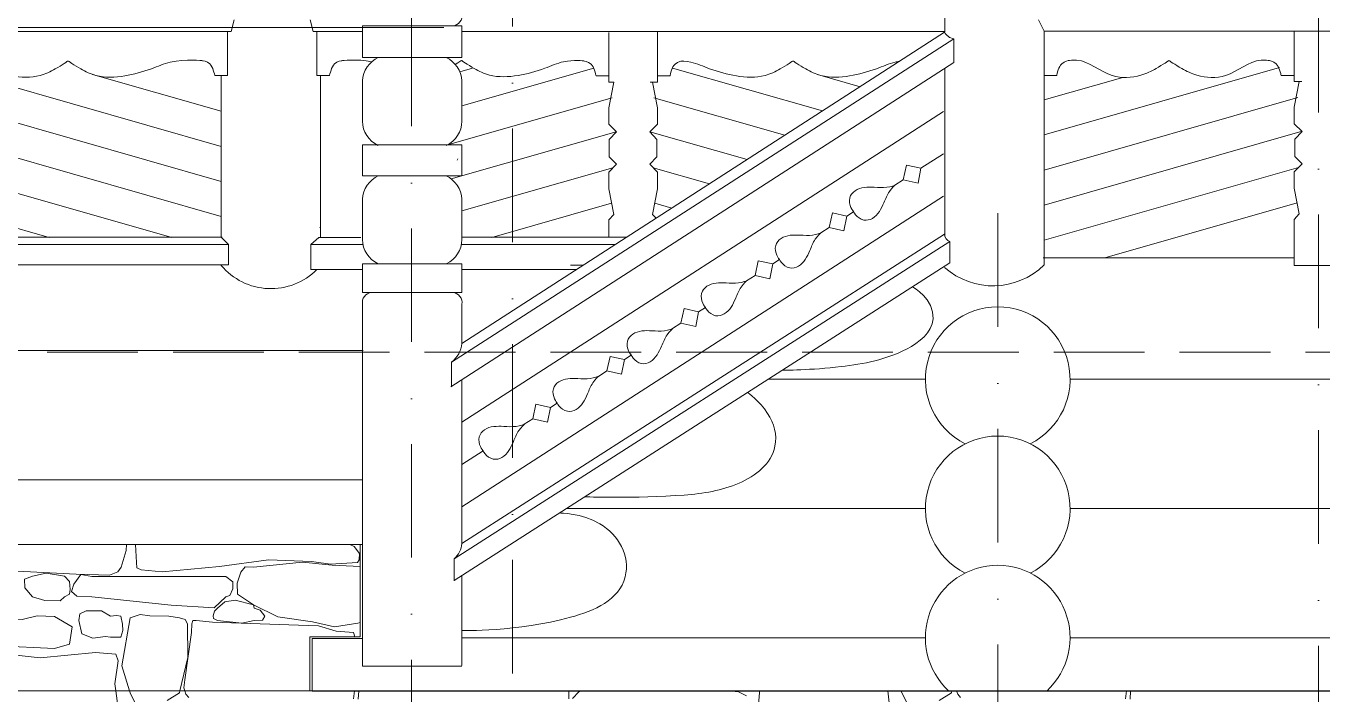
# Model space of a CAD drawing. Header units: millimetres. Extents: x 2399 to 111977, y 1313 to 59551.
# Drawn here: x 11526 to 15557, y 30705 to 32782 of the extents above; entities that cross this region are included whole.
import ezdxf

# ---------------------------------------------------------------- set-up
doc = ezdxf.new("R2010")
doc.units = ezdxf.units.MM
doc.linetypes.add('Невидимая', pattern=[391.222223, 282.222223, -109])
doc.linetypes.add('Штрихпунктирная', pattern=[670.277762, 352.777767, -176.388884, 0, -141.111112])
doc.layers.add('base', color=255, linetype='Continuous', lineweight=0)
doc.layers.add('main line', color=7, linetype='Continuous', lineweight=13)
doc.layers.add('hatch1', color=7, linetype='Continuous', lineweight=20, true_color=0x6a6a6a)

# ---------------------------------------------------------------- blocks, each defined once
blk = doc.blocks.new('*X11')
at = {"layer": 'main line', "color": 7, "linetype": 'Continuous', "lineweight": 13}
for p, q in [((5283.9, 7283.5), (5277.9, 7330.1)), ((5320.2, 7330.1), (5322.2, 7323.5)), ((5322.2, 7323.5), (5336, 7296)), ((5437.7, 7299.9), (5476, 7323.5)), ((5476, 7323.5), (5477.5, 7330.1)), ((5492.2, 7330.1), (5495.6, 7320.2)), ((5495.6, 7320.2), (5504.6, 7309.2)), ((6017.2, 7305), (6020.1, 7329.7)), ((6033.3, 7329.7), (6031.9, 7304.1)), ((6686.5, 7304.9), (6686.4, 7329.7)), ((6717.6, 7326.8), (6698, 7306.5)), ((6726.1, 7329.7), (6717.6, 7326.8)), ((7214.6, 7326.8), (7184.3, 7329.7)), ((7239.1, 7314.8), (7214.6, 7326.8)), ((7279.5, 7325.5), (7272.3, 7233.7)), ((7278.9, 7329.7), (7279.5, 7325.5)), ((7683.9, 7283.5), (7678, 7329.7)), ((7720.3, 7329.7), (7722.2, 7323.5)), ((7722.2, 7323.5), (7736, 7296)), ((7837.7, 7299.9), (7876, 7323.5)), ((7876, 7323.5), (7877.4, 7329.7)), ((7892.4, 7329.7), (7895.6, 7320.2)), ((7895.6, 7320.2), (7904.6, 7309.2)), ((8417.2, 7305), (8420.1, 7329.7)), ((8433.3, 7329.7), (8431.9, 7304.1))]:
    blk.add_line(p, q, dxfattribs=at)
blk = doc.blocks.new('Штриховка_6', base_point=(0, 2500))
at = {"layer": 'base', "color": 255, "linetype": 'Continuous', "lineweight": 0}
for p, q in [((5881, 7330.1), (4855.1, 7330.1)), ((5881, 7329.7), (5881, 7330.1)), ((13133.4, 7329.7), (5881, 7329.7))]:
    blk.add_line(p, q, dxfattribs=at)
at = {"layer": 'main line', "color": 7, "linetype": 'Continuous', "lineweight": 13}
blk.add_blockref('*X11', (0, 0), dxfattribs=at)
blk = doc.blocks.new('*X13')
at = {"layer": 'hatch1', "color": 251, "linetype": 'Continuous', "lineweight": 20, "true_color": 0x6a6a6a}
for p, q in [((3626.7, 7779.4), (3613.3, 7785.4)), ((3643.2, 7756.7), (3626.7, 7779.4)), ((3647.6, 7785.4), (3655.5, 7741.1)), ((3677.9, 7741.1), (3683, 7785.4)), ((3688.6, 7785.4), (3694.8, 7679.6)), ((4042.5, 7766.2), (4044.7, 7785.4)), ((4140.5, 7785.4), (4101.8, 7748.6)), ((4533, 7749.2), (4493.5, 7785.4)), ((4510.2, 7785.4), (4533, 7749.2)), ((4812.8, 7709.7), (4810.9, 7785.4)), ((4840.8, 7760.3), (4842.5, 7785.4)), ((5310, 7766.6), (5311.2, 7785.4)), ((5338.8, 7785.4), (5342, 7729.5)), ((6018.7, 7779.4), (6005.3, 7785.4)), ((6035.2, 7756.7), (6018.7, 7779.4)), ((3642.9, 7737.3), (3643.2, 7756.7)), ((3655.5, 7741.1), (3660, 7730.2)), ((3680.5, 7736.4), (3677.9, 7741.1)), ((4073.8, 7716.2), (4042.5, 7766.2)), ((4101.8, 7748.6), (4105, 7698.4)), ((4517.1, 7729.6), (4533, 7749.2)), ((4533, 7749.2), (4536.8, 7680)), ((4845.9, 7718.7), (4840.8, 7760.3)), ((5294.4, 7714.3), (5310, 7766.6)), ((6034.9, 7737.3), (6035.2, 7756.7)), ((3195.1, 7715.8), (3208.7, 7717.1)), ((3208.7, 7717.1), (3361.1, 7737.6)), ((3275.2, 7699), (3262.9, 7665.3)), ((3288.7, 7715.9), (3275.2, 7699)), ((3314.3, 7714.9), (3288.7, 7715.9)), ((3466, 7730), (3314.3, 7714.9)), ((3361.1, 7737.6), (3494, 7732.3)), ((3558.8, 7721), (3466, 7730)), ((3494, 7732.3), (3554, 7723.8)), ((3554, 7723.8), (3637.8, 7729.5)), ((3670.8, 7714.9), (3558.8, 7721)), ((3637.8, 7729.5), (3642.9, 7737.3)), ((3660, 7730.2), (3669.3, 7728.9)), ((3669.3, 7728.9), (3680.5, 7736.4)), ((3684.4, 7703.7), (3670.8, 7714.9)), ((3684.4, 7690.2), (3684.4, 7703.7)), ((4076.6, 7691.8), (4073.8, 7716.2)), ((4105, 7698.4), (4092.8, 7626.1)), ((4536.6, 7635.2), (4517.1, 7729.6)), ((4809.6, 7680), (4812.8, 7709.7)), ((4845.9, 7718.7), (4898.1, 7702.1)), ((4898.1, 7702.1), (4991.6, 7701.2)), ((4991.6, 7701.2), (5154.5, 7693.2)), ((5258.7, 7690.1), (5284.1, 7699.7)), ((5284.1, 7699.7), (5294.4, 7714.3)), ((5342, 7729.5), (5343.4, 7713.1)), ((5343.4, 7713.1), (5356.8, 7706.7)), ((5356.8, 7706.7), (5421.9, 7700.2)), ((5421.9, 7700.2), (5600.7, 7717.1)), ((5600.7, 7717.1), (5753.1, 7737.6)), ((5667.2, 7699), (5654.9, 7665.3)), ((5680.7, 7715.9), (5667.2, 7699)), ((5706.3, 7714.9), (5680.7, 7715.9)), ((5858, 7730), (5706.3, 7714.9)), ((5753.1, 7737.6), (5886, 7732.3)), ((5950.8, 7721), (5858, 7730)), ((5886, 7732.3), (5946, 7723.8)), ((5946, 7723.8), (6029.8, 7729.5)), ((6037.5, 7716.3), (5950.8, 7721)), ((6029.8, 7729.5), (6034.9, 7737.3)), ((3227.9, 7685.2), (3195.1, 7685.2)), ((3250.1, 7669.3), (3227.9, 7685.2)), ((3249.4, 7646.9), (3250.1, 7669.3)), ((3262.9, 7665.3), (3264.8, 7630.6)), ((3670.8, 7564.4), (3684.6, 7660.2)), ((3694.8, 7660.1), (3680.2, 7602.8)), ((3684.6, 7660.2), (3684.4, 7690.2)), ((3694.8, 7679.6), (3762.6, 7671.6)), ((3694.8, 7660.1), (3714.4, 7665.1)), ((3714.4, 7665.1), (3974.7, 7675.2)), ((3762.6, 7671.6), (3869.1, 7678.8)), ((3869.1, 7678.8), (4061.5, 7682.4)), ((3974.7, 7675.2), (4078.9, 7672.4)), ((4061.5, 7682.4), (4076.6, 7691.8)), ((4083.1, 7660.9), (4078.9, 7672.4)), ((4082.5, 7641), (4083.1, 7660.9)), ((4536.8, 7680), (4783.4, 7676.8)), ((4745.3, 7667.4), (4672.8, 7656.2)), ((4798.8, 7664.4), (4745.3, 7667.4)), ((4783.4, 7676.8), (4809.6, 7680)), ((4813.9, 7656.2), (4798.8, 7664.4)), ((4875.7, 7657.9), (4869.8, 7654.3)), ((4895.4, 7660.6), (4875.7, 7657.9)), ((4914.7, 7660.3), (4895.4, 7660.6)), ((4929.8, 7655.2), (4914.7, 7660.3)), ((5019.2, 7686.6), (4994.2, 7677.4)), ((4994.2, 7677.4), (4995.3, 7650.6)), ((5061.1, 7696.3), (5019.2, 7686.6)), ((5118.2, 7686.6), (5061.1, 7696.3)), ((5133.8, 7669.6), (5118.2, 7686.6)), ((5135.6, 7645.5), (5133.8, 7669.6)), ((5147.2, 7661.5), (5140.5, 7639)), ((5169.3, 7692.1), (5147.2, 7661.5)), ((5154.5, 7693.2), (5258.7, 7690.1)), ((5203.4, 7685.2), (5169.3, 7692.1)), ((5619.9, 7685.2), (5203.4, 7685.2)), ((5642.1, 7669.3), (5619.9, 7685.2)), ((5641.4, 7646.9), (5642.1, 7669.3)), ((5654.9, 7665.3), (5656.8, 7630.6)), ((3195.1, 7591.9), (3227.9, 7622.5)), ((3227.9, 7622.5), (3240.2, 7626.3)), ((3240.2, 7626.3), (3249.4, 7646.9)), ((3264.8, 7630.6), (3314.3, 7597.2)), ((4084.9, 7581.3), (4082.5, 7641)), ((4092.8, 7626.1), (4108.5, 7544.8)), ((4521.1, 7565.5), (4536.6, 7635.2)), ((4663.4, 7644), (4662.2, 7634.3)), ((4662.2, 7634.3), (4672.8, 7622.5)), ((4672.8, 7656.2), (4663.4, 7644)), ((4672.8, 7622.5), (4719.8, 7613.2)), ((4806.2, 7611.9), (4836.5, 7622.5)), ((4836.2, 7652.6), (4813.9, 7656.2)), ((4843.9, 7649.3), (4836.2, 7652.6)), ((4836.5, 7622.5), (4846.5, 7636.6)), ((4846.5, 7636.6), (4843.9, 7649.3)), ((4863.1, 7636.9), (4862.8, 7623.2)), ((4862.8, 7623.2), (4869.2, 7578.6)), ((4865.8, 7648.5), (4863.1, 7636.9)), ((4869.8, 7654.3), (4865.8, 7648.5)), ((4938.8, 7648.5), (4929.8, 7655.2)), ((4945.1, 7633.2), (4938.8, 7648.5)), ((4944.7, 7613.7), (4947.5, 7622.1)), ((4946.7, 7628.8), (4945.1, 7633.2)), ((4947.5, 7622.1), (4946.7, 7628.8)), ((4995.3, 7650.6), (5019.2, 7622.5)), ((5019.2, 7622.5), (5057.1, 7610.7)), ((5104.6, 7609.6), (5118.2, 7622.5)), ((5118.2, 7622.5), (5134.5, 7630.3)), ((5134.5, 7630.3), (5135.6, 7645.5)), ((5140.5, 7639), (5156.3, 7624.1)), ((5156.3, 7624.1), (5203.4, 7622.5)), ((5203.4, 7622.5), (5450.4, 7596.6)), ((5583.5, 7588.6), (5619.9, 7622.5)), ((5619.9, 7622.5), (5632.2, 7626.3)), ((5632.2, 7626.3), (5641.4, 7646.9)), ((5656.8, 7630.6), (5706.3, 7597.2)), ((3201.9, 7587.5), (3195.1, 7580.9)), ((3224.8, 7606.6), (3201.9, 7587.5)), ((3256.8, 7612), (3224.8, 7606.6)), ((3314.3, 7597.2), (3256.8, 7612)), ((3314.3, 7597.2), (3390.2, 7560.7)), ((3316.1, 7587.5), (3314.3, 7597.2)), ((3334.5, 7580.5), (3316.1, 7587.5)), ((3349.2, 7562.4), (3334.5, 7580.5)), ((3680.2, 7602.8), (3680.5, 7565.3)), ((4076.2, 7535.7), (4084.9, 7581.3)), ((4546, 7596.8), (4498.5, 7464)), ((4554.9, 7608.6), (4546, 7596.8)), ((4585.5, 7612.2), (4554.9, 7608.6)), ((4674.1, 7614.8), (4585.5, 7612.2)), ((4712.4, 7596.8), (4674.1, 7614.8)), ((4718.4, 7572), (4712.4, 7596.8)), ((4719.8, 7613.2), (4762.8, 7610.1)), ((4727.1, 7583.9), (4722.4, 7470.8)), ((4750.7, 7589.2), (4727.1, 7583.9)), ((4756.3, 7583.9), (4750.7, 7589.2)), ((4759.1, 7507.5), (4756.3, 7583.9)), ((4762.8, 7610.1), (4806.2, 7611.9)), ((4868.9, 7578.5), (4914.1, 7585.9)), ((4914.1, 7585.9), (4944.7, 7613.7)), ((5057.1, 7610.7), (5104.6, 7609.6)), ((5185.8, 7578.7), (5165.8, 7569.4)), ((5234, 7579.3), (5185.8, 7578.7)), ((5261.4, 7562.5), (5234, 7579.3)), ((5450.4, 7596.6), (5583.5, 7588.6)), ((5584.4, 7578.3), (5580.3, 7563)), ((5593.9, 7587.5), (5584.4, 7578.3)), ((5616.8, 7606.6), (5593.9, 7587.5)), ((5648.8, 7612), (5616.8, 7606.6)), ((5706.3, 7597.2), (5648.8, 7612)), ((5706.3, 7597.2), (5782.2, 7560.7)), ((5708.1, 7587.5), (5706.3, 7597.2)), ((5726.5, 7580.5), (5708.1, 7587.5)), ((5741.2, 7562.4), (5726.5, 7580.5)), ((3195.1, 7552.3), (3201.9, 7548.6)), ((3454.2, 7534.5), (3195.1, 7543.9)), ((3201.9, 7548.6), (3277.9, 7541)), ((3277.9, 7541), (3316.1, 7548.6)), ((3316.1, 7548.6), (3341.8, 7549.5)), ((3341.8, 7549.5), (3349.2, 7562.4)), ((3390.2, 7560.7), (3497.2, 7544.4)), ((3497.2, 7544.4), (3565.9, 7529.4)), ((3565.9, 7529.4), (3638.3, 7540.1)), ((3638.3, 7540.1), (3659.2, 7546)), ((3659.2, 7546), (3670.8, 7564.4)), ((3680.5, 7565.3), (3688.6, 7527)), ((4108.5, 7544.8), (4141.4, 7486.5)), ((4492.6, 7486.5), (4521.1, 7565.5)), ((4714.6, 7424.9), (4718.4, 7572)), ((4810, 7560.8), (4795.3, 7535.2)), ((4986.5, 7552.1), (4810, 7560.8)), ((5033.2, 7562.9), (4986.5, 7552.1)), ((5087.4, 7560.8), (5033.2, 7562.9)), ((5141.9, 7529.2), (5087.4, 7560.8)), ((5165.8, 7569.4), (5163.2, 7548.5)), ((5163.2, 7548.5), (5172.5, 7507.7)), ((5279.9, 7564.1), (5261.4, 7562.5)), ((5293.1, 7562.5), (5279.9, 7564.1)), ((5298.9, 7537.4), (5293.1, 7562.5)), ((5322.2, 7557.2), (5296.5, 7408.3)), ((5300.1, 7517.8), (5298.9, 7537.4)), ((5353.4, 7567.2), (5322.2, 7557.2)), ((5383.8, 7563.5), (5353.4, 7567.2)), ((5442.4, 7562.7), (5383.8, 7563.5)), ((5476, 7557.2), (5442.4, 7562.7)), ((5493.9, 7551.8), (5476, 7557.2)), ((5500.7, 7538), (5493.9, 7551.8)), ((5501.5, 7433.5), (5500.7, 7538)), ((5514.4, 7538.7), (5512.9, 7511.6)), ((5517.5, 7548.4), (5514.4, 7538.7)), ((5528.2, 7548.7), (5517.5, 7548.4)), ((5578.6, 7544.2), (5528.2, 7548.7)), ((5846.2, 7534.5), (5578.6, 7544.2)), ((5580.3, 7563), (5581.3, 7555.5)), ((5581.3, 7555.5), (5593.9, 7548.6)), ((5593.9, 7548.6), (5669.9, 7541)), ((5669.9, 7541), (5708.1, 7548.6)), ((5708.1, 7548.6), (5733.8, 7549.5)), ((5733.8, 7549.5), (5741.2, 7562.4)), ((5782.2, 7560.7), (5889.2, 7544.4)), ((5889.2, 7544.4), (5957.9, 7529.4)), ((5957.9, 7529.4), (6030.3, 7540.1)), ((6030.3, 7540.1), (6037.5, 7542.2)), ((3516.5, 7532.1), (3454.2, 7534.5)), ((3571, 7515.8), (3516.5, 7532.1)), ((3625.2, 7511.6), (3571, 7515.8)), ((3631.4, 7491.6), (3625.2, 7511.6)), ((3688.6, 7527), (3728.2, 7497.8)), ((3728.2, 7497.8), (4053.6, 7497.8)), ((4053.6, 7497.8), (4072.8, 7512.5)), ((4072.8, 7512.5), (4076.2, 7535.7)), ((4756.3, 7414.1), (4759.1, 7507.5)), ((4795.3, 7535.2), (4792, 7499.2)), ((4792, 7499.2), (4810, 7461.4)), ((5133.8, 7475.2), (5141.9, 7529.2)), ((5172.5, 7507.7), (5206.4, 7493.7)), ((5206.4, 7493.7), (5246.4, 7499.1)), ((5246.4, 7499.1), (5261.4, 7497.1)), ((5261.4, 7497.1), (5293.1, 7497.1)), ((5293.1, 7497.1), (5300.1, 7517.8)), ((5512.9, 7511.6), (5492.6, 7364.4)), ((5908.5, 7532.1), (5846.2, 7534.5)), ((5963, 7515.8), (5908.5, 7532.1)), ((6017.2, 7511.6), (5963, 7515.8)), ((6021.3, 7498.4), (6017.2, 7511.6)), ((3634.6, 7386.5), (3631.4, 7491.6)), ((3643.1, 7486.5), (3637.4, 7453.5)), ((3680.7, 7491.6), (3643.1, 7486.5)), ((4062.6, 7496), (3680.7, 7491.6)), ((4111.7, 7486.5), (4062.6, 7496)), ((4128.2, 7469.5), (4111.7, 7486.5)), ((4131.4, 7452.1), (4128.2, 7469.5)), ((4141.4, 7486.5), (4492.6, 7486.5)), ((4277.8, 7455.8), (4273.7, 7440.5)), ((4287.3, 7465.1), (4277.8, 7455.8)), ((4352.8, 7486.4), (4287.3, 7465.1)), ((4392.5, 7476), (4352.8, 7486.4)), ((4401.5, 7465.1), (4392.5, 7476)), ((4419.9, 7458.1), (4401.5, 7465.1)), ((4434.6, 7439.9), (4419.9, 7458.1)), ((4498.5, 7464), (4491.9, 7405.6)), ((4722.4, 7470.8), (4727.1, 7414.1)), ((4810, 7461.4), (4893.1, 7470.7)), ((4893.1, 7470.7), (5087.4, 7461.4)), ((5087.4, 7461.4), (5133.8, 7475.2)), ((3637.4, 7453.5), (3643.1, 7429.6)), ((3680, 7422.5), (3642.9, 7358.9)), ((3643.1, 7429.6), (4083, 7424.3)), ((4237.1, 7422.5), (3680, 7422.5)), ((4083, 7424.3), (4111.7, 7429.6)), ((4111.7, 7429.6), (4128.2, 7431.8)), ((4128.2, 7431.8), (4131.4, 7452.1)), ((4281.2, 7391.1), (4237.1, 7422.5)), ((4273.7, 7440.5), (4274.7, 7433.1)), ((4274.7, 7433.1), (4287.3, 7426.1)), ((4287.3, 7426.1), (4322.1, 7416.7)), ((4322.1, 7416.7), (4360.1, 7415.2)), ((4386.2, 7417.2), (4324.9, 7402.3)), ((4360.1, 7415.2), (4401.5, 7426.1)), ((4415.4, 7414), (4386.2, 7417.2)), ((4401.5, 7426.1), (4427.2, 7427)), ((4427.2, 7427), (4434.6, 7439.9)), ((4716.6, 7405.2), (4714.6, 7424.9)), ((4871.7, 7452.4), (4870.9, 7384)), ((5042.3, 7432.8), (4871.7, 7452.4)), ((5215.3, 7449.7), (5042.3, 7432.8)), ((5278.2, 7443.7), (5215.3, 7449.7)), ((5275.2, 7351.6), (5285.8, 7423.1)), ((5285.8, 7423.1), (5278.2, 7443.7)), ((5477.5, 7330.1), (5501.5, 7433.5)), ((3625.2, 7305), (3634.6, 7386.5)), ((4294.3, 7360.7), (4281.2, 7391.1)), ((4315.4, 7393.1), (4311.4, 7377.8)), ((4311.4, 7377.8), (4312.4, 7370.4)), ((4324.9, 7402.3), (4315.4, 7393.1)), ((4439.1, 7402.3), (4415.4, 7414)), ((4457.6, 7395.3), (4439.1, 7402.3)), ((4472.3, 7377.2), (4457.6, 7395.3)), ((4470, 7369.5), (4472.3, 7377.2)), ((4491.9, 7405.6), (4510.4, 7392.1)), ((4510.4, 7392.1), (4546, 7390.8)), ((4546, 7390.8), (4561.3, 7373.1)), ((4677.6, 7366.6), (4712.4, 7390.8)), ((4712.4, 7390.8), (4716.6, 7405.2)), ((4727.1, 7414.1), (4740.4, 7408)), ((4744, 7395.2), (4733.1, 7370.7)), ((4740.4, 7408), (4756.3, 7414.1)), ((4764.5, 7402.3), (4744, 7395.2)), ((4828.4, 7401.3), (4764.5, 7402.3)), ((4843.7, 7382.3), (4828.4, 7401.3)), ((4849.2, 7362.1), (4843.7, 7382.3)), ((4870.9, 7384), (4878.9, 7330.1)), ((5296.5, 7408.3), (5320.2, 7330.1)), ((3642.9, 7358.9), (3639.9, 7304.1)), ((4294.5, 7304.9), (4294.3, 7360.7)), ((4312.4, 7370.4), (4324.9, 7363.4)), ((4324.9, 7363.4), (4333.1, 7354.6)), ((4390.2, 7348.4), (4325.6, 7326.8)), ((4333.1, 7354.6), (4346.2, 7350.6)), ((4346.2, 7350.6), (4390.2, 7348.4)), ((4390.2, 7348.4), (4439.1, 7363.4)), ((4480, 7348.6), (4390.2, 7348.4)), ((4439.1, 7363.4), (4464.8, 7364.3)), ((4464.8, 7364.3), (4470, 7369.5)), ((4589.8, 7351.8), (4480, 7348.6)), ((4561.3, 7373.1), (4604.3, 7354.4)), ((4696.5, 7338.7), (4589.8, 7351.8)), ((4604.3, 7354.4), (4677.6, 7366.6)), ((4822.6, 7326.8), (4696.5, 7338.7)), ((4733.1, 7370.7), (4764.5, 7345.3)), ((4764.5, 7345.3), (4830.7, 7332.8)), ((4830.7, 7332.8), (4843.7, 7345.3)), ((4843.7, 7345.3), (4849.2, 7362.1)), ((5277.9, 7330.1), (5275.2, 7351.6)), ((5492.6, 7364.4), (5489.1, 7339.2)), ((5489.1, 7339.2), (5492.2, 7330.1)), ((3195.1, 7294.7), (3215.7, 7291.8)), ((3550.3, 7292), (3625.2, 7305)), ((3639.9, 7304.1), (3648.3, 7252.2)), ((4287.1, 7229.6), (4294.5, 7304.9)), ((4306, 7306.5), (4299.8, 7269.7)), ((4325.6, 7326.8), (4306, 7306.5)), ((4847.1, 7314.8), (4822.6, 7326.8)), ((4854.2, 7303.5), (4847.1, 7314.8)), ((4855.1, 7283.9), (4854.2, 7303.5)), ((3353.9, 7272), (3195.1, 7284.1)), ((3215.7, 7291.8), (3395.6, 7283.2)), ((3375.3, 7257.7), (3353.9, 7272)), ((3376.3, 7238.8), (3375.3, 7257.7)), ((3395.6, 7283.2), (3550.3, 7292)), ((3438, 7261.6), (3427.5, 7238.3)), ((3472.1, 7281.9), (3438, 7261.6)), ((3589.6, 7281.9), (3472.1, 7281.9)), ((3618.3, 7254.8), (3589.6, 7281.9)), ((3621.1, 7230.8), (3618.3, 7254.8)), ((4299.8, 7269.7), (4325.6, 7237.7)), ((4842.9, 7249.5), (4855.1, 7271.7)), ((3353.9, 7203.4), (3374.3, 7220.9)), ((3374.3, 7220.9), (3376.3, 7238.8)), ((3427.5, 7238.3), (3438.5, 7211.6)), ((3589.6, 7209.3), (3618.9, 7217.3)), ((3618.9, 7217.3), (3621.1, 7230.8)), ((3648.3, 7252.2), (3656, 7219.2)), ((3656, 7219.2), (3667.8, 7206.5)), ((4272.6, 7213.7), (4287.1, 7229.6)), ((4325.6, 7237.7), (4320.5, 7216.5)), ((4320.5, 7216.5), (4338, 7198.8)), ((4709.4, 7188.9), (4784.5, 7216.5)), ((4784.5, 7216.5), (4822.6, 7237.7)), ((4804.7, 7216.9), (4801.9, 7199.4)), ((4814.3, 7231.8), (4804.7, 7216.9)), ((4843.2, 7239.1), (4814.3, 7231.8)), ((4822.6, 7237.7), (4842.9, 7249.5)), ((4851.4, 7231.8), (4843.2, 7239.1)), ((4855.1, 7221.6), (4851.4, 7231.8)), ((3195.1, 7191.2), (3237.5, 7191.3)), ((3237.5, 7191.3), (3353.9, 7203.4)), ((3382.6, 7175.2), (3285, 7160.2)), ((3459.8, 7160.2), (3382.6, 7175.2)), ((3438.5, 7211.6), (3472.1, 7209.3)), ((3472.1, 7209.3), (3589.6, 7209.3)), ((3667.8, 7206.5), (3680, 7206)), ((3680, 7206), (4237.1, 7206)), ((3905.1, 7177.3), (3843.9, 7171.5)), ((4031.7, 7160.2), (3905.1, 7177.3)), ((4237.1, 7206), (4272.6, 7213.7)), ((4338, 7198.8), (4370.9, 7196)), ((4370.9, 7196), (4520.7, 7184.3)), ((4416.1, 7178.8), (4398, 7160.2)), ((4462.2, 7183.7), (4416.1, 7178.8)), ((4529.2, 7182.6), (4462.2, 7183.7)), ((4520.7, 7184.3), (4709.4, 7188.9)), ((4562.8, 7178.8), (4529.2, 7182.6)), ((4579.1, 7169), (4562.8, 7178.8)), ((4811.2, 7177.5), (4791.3, 7160.2)), ((4801.9, 7199.4), (4814.3, 7187.5)), ((4829.7, 7179.1), (4811.2, 7177.5)), ((4814.3, 7187.5), (4829.5, 7183.7)), ((4829.5, 7183.7), (4851.4, 7187.5)), ((4842.9, 7177.5), (4829.7, 7179.1)), ((4846.9, 7160.2), (4842.9, 7177.5)), ((4851.4, 7187.5), (4855.1, 7194.4)), ((3843.9, 7171.5), (3835.2, 7160.2)), ((4208.1, 7171.9), (4076.5, 7160.2)), ((4296.6, 7160.2), (4208.1, 7171.9)), ((4578.6, 7160.2), (4579.1, 7169))]:
    blk.add_line(p, q, dxfattribs=at)
for p in [(4083.7, 7672.6), (5293.1, 7497.1)]:
    blk.add_point(p, dxfattribs=at)
blk = doc.blocks.new('Штриховка_7', base_point=(0, 2500))
at = {"layer": 'base', "color": 255, "linetype": 'Continuous', "lineweight": 0}
for p, q in [((6037.5, 7785.4), (3195.1, 7785.4)), ((3195.1, 7785.4), (3195.1, 7160.2)), ((6037.5, 7498.4), (6037.5, 7785.4)), ((5881, 7330.1), (5881, 7498.4)), ((5881, 7498.4), (6037.5, 7498.4)), ((4855.1, 7160.2), (4855.1, 7330.1)), ((4855.1, 7330.1), (5881, 7330.1)), ((3195.1, 7160.2), (4855.1, 7160.2))]:
    blk.add_line(p, q, dxfattribs=at)
at = {"layer": 'hatch1', "color": 251, "linetype": 'Continuous', "lineweight": 20, "true_color": 0x6a6a6a}
blk.add_blockref('*X13', (0, 0), dxfattribs=at)

msp = doc.modelspace()

# ---------------------------------------------------------------- linework, layer by layer
at = {"layer": 'hatch1', "color": 251, "linetype": 'Continuous', "lineweight": 20, "true_color": 0x6a6a6a}
msp.add_line((13259.0071, 32038.2077), (13220.0954, 32038.2077), dxfattribs=at)
for points, knots in [([(13878.3619, 31711.6705), (13878.3619, 31711.6705), (13969.9909, 31712.4518), (14060.8085, 31723.0242), (14131.3437, 31731.2355), (14201.834, 31744.9043), (14264.6903, 31777.6542), (14304.7386, 31798.5205), (14343.4306, 31827.8712), (14346.9548, 31871.9134), (14351.9103, 31933.8444), (14283.3861, 31971.1416), (14283.3861, 31971.1416)], [0, 0, 0, 0, 1, 1, 1, 2, 2, 2, 3, 3, 3, 4, 4, 4, 4]), ([(13264.8175, 31318.482), (13264.8175, 31318.482), (13419.5421, 31312.3201), (13573.5087, 31323.9754), (13632.0823, 31328.4094), (13690.2036, 31337.2894), (13743.769, 31361.003), (13795.8126, 31384.0428), (13843.8023, 31420.7864), (13855.5041, 31475.4633), (13863.1288, 31511.0901), (13852.4174, 31547.2705), (13832.5598, 31577.9078), (13808.1362, 31615.5899), (13770.7697, 31642.7286), (13770.7697, 31642.7286)], [0, 0, 0, 0, 1, 1, 1, 2, 2, 2, 3, 3, 3, 4, 4, 4, 5, 5, 5, 5]), ([(13186.2037, 31268.1013), (13186.2037, 31268.1013), (13254.7789, 31267.9654), (13310.7852, 31234.7197), (13369.0495, 31200.1337), (13406.6213, 31134.5715), (13389.68, 31069.6537), (13370.7154, 30996.9833), (13294.2243, 30964.3082), (13219.4159, 30943.7908), (13054.9575, 30898.6857), (12882.0168, 30902.5338), (12882.0168, 30902.5338)], [0, 0, 0, 0, 1, 1, 1, 2, 2, 2, 3, 3, 3, 4, 4, 4, 4])]:
    msp.add_open_spline(points, degree=3, knots=knots, dxfattribs=at)
at = {"layer": 'main line', "color": 7, "linetype": 'Штрихпунктирная', "lineweight": 13}
for p, q in [((13039.4113, 40507.6468), (13039.4113, 29503.8182)), ((15545.2827, 33536.3585), (15545.2827, 30677.4497)), ((12725.8169, 33493.3702), (12725.8169, 30497.4686)), ((14548.1609, 32200.0278), (14548.1609, 29503.8182))]:
    msp.add_line(p, q, dxfattribs=at)
at = {"layer": 'main line', "color": 7, "linetype": 'Continuous', "lineweight": 13}
for p, q in [((14383.1905, 32901.1482), (14383.1905, 32762.5465)), ((12164.3347, 32765.3242), (10164.8893, 32765.3242)), ((10270.2827, 32777.6073), (12826.1541, 32777.6073)), ((12153.4863, 32765.7857), (12153.4863, 32627.943)), ((12173.9683, 32801.2773), (12164.3347, 32765.3242)), ((12173.9683, 32801.2773), (12164.3347, 32765.3242)), ((12410.207, 32801.2773), (12419.8406, 32765.3242)), ((12410.207, 32801.2773), (12419.8406, 32765.3242)), ((12419.8406, 32765.3242), (12572.9044, 32765.3242)), ((12430.689, 32765.7857), (12430.689, 32627.943)), ((12572.9044, 32684.4209), (12572.9044, 32782.3359)), ((12572.9044, 32782.3359), (12882.0168, 32782.3359)), ((12882.0168, 32684.4209), (12882.0168, 32782.3359)), ((12882.0168, 32765.3242), (14383.1905, 32765.3242)), ((14383.1905, 32765.3242), (12882.0168, 32765.3242)), ((13490.2831, 32765.3242), (13490.2831, 32607.8276)), ((14383.1905, 32765.3242), (14383.1905, 32762.9394)), ((14692.303, 32766.1082), (14675.2242, 32801.1482)), ((16398.2624, 32766.1082), (14692.303, 32766.1082)), ((14692.303, 32765.9561), (14692.303, 32038.8592)), ((15470.2545, 32766.5697), (15470.2545, 32609.0731)), ((14411.6112, 32742.5999), (12850.2229, 31737.483)), ((14382.8888, 32763.1553), (12882.0168, 31795.0344)), ((13338.8273, 32762.2722), (13338.8273, 32607.8276)), ((14411.6112, 32669.1072), (14411.6112, 32742.5999)), ((12133.6073, 32407.8572), (11282.542, 32651.3675)), ((12572.9044, 32684.4209), (12882.0168, 32684.4209)), ((14411.6112, 32669.1072), (12847.8866, 31660.4439)), ((12875.5188, 32640.0167), (12915.3523, 32651.2973)), ((12882.0168, 32534.1021), (13291.858, 32651.3675)), ((14002.7928, 32517.9785), (13536.6, 32651.3675)), ((14383.1905, 32650.7748), (14383.1905, 32130.5187)), ((14692.303, 32443.2747), (15423.9377, 32652.613)), ((12133.6073, 32516.8743), (11733.8749, 32631.2474)), ((12126.3484, 32627.943), (12113.7283, 32627.943)), ((12153.4863, 32627.943), (12126.3484, 32627.943)), ((12133.6073, 32125.2582), (12133.6073, 32627.943)), ((12133.6073, 32125.2582), (12133.6073, 32627.943)), ((12430.689, 32627.943), (12457.8269, 32627.943)), ((12442.7198, 32125.0376), (12442.7198, 32627.943)), ((12457.8269, 32627.943), (12470.447, 32627.943)), ((12572.9044, 32486.0794), (12572.9044, 32611.8742)), ((12882.0168, 32486.0794), (12882.0168, 32611.8742)), ((12882.0168, 32486.0794), (12882.0168, 32611.8742)), ((13338.8273, 32627.4815), (13299.0693, 32627.4815)), ((13354.4157, 32607.8276), (13338.8273, 32528.0824)), ((13354.4157, 32607.8276), (13338.8273, 32607.8276)), ((13490.2831, 32607.8276), (13467.3493, 32607.8276)), ((13474.6948, 32607.8276), (13490.2831, 32528.0824)), ((13489.6307, 32627.4815), (13529.3886, 32627.4815)), ((14119.8691, 32593.4973), (13987.9329, 32631.2474)), ((14692.0382, 32628.727), (14731.7962, 32628.727)), ((14692.303, 32552.2918), (14937.3674, 32622.4107)), ((15468.855, 32628.727), (15429.097, 32628.727)), ((15470.2545, 32609.0731), (15493.1883, 32609.0731)), ((15485.8429, 32609.0731), (15470.2545, 32529.3279)), ((12133.6073, 32298.84), (11224.7393, 32558.8891)), ((12836.8935, 32412.174), (13349.6607, 32558.8891)), ((13338.8273, 32528.0824), (13338.8273, 32476.639)), ((13885.7164, 32442.4597), (13478.7973, 32558.8891)), ((13490.2831, 32528.0824), (13490.2831, 32476.639)), ((14692.303, 32334.2575), (15481.7404, 32560.1346)), ((15470.2545, 32529.3279), (15470.2545, 32477.8845)), ((14379.4068, 32516.5863), (12882.0168, 31550.7114)), ((12133.6073, 32189.8228), (11212.274, 32453.4386)), ((12849.0281, 32306.6288), (13362.126, 32453.4386)), ((13338.8273, 32476.639), (13362.8627, 32453.1444)), ((13362.8627, 32453.1444), (13340.4428, 32429.175)), ((13490.2831, 32476.639), (13466.2478, 32453.1444)), ((13466.2478, 32453.1444), (13488.6676, 32429.175)), ((13768.6401, 32366.9409), (13466.332, 32453.4386)), ((14692.303, 32225.2403), (15494.2057, 32454.6841)), ((15470.2545, 32477.8845), (15494.2899, 32454.3899)), ((15494.2899, 32454.3899), (15471.8701, 32430.4205)), ((12572.9044, 32316.5086), (12572.9044, 32412.1909)), ((12572.9044, 32412.1909), (12882.0168, 32412.1909)), ((12882.0168, 32316.5086), (12882.0168, 32412.1909)), ((13340.4428, 32429.175), (13340.4428, 32375.2082)), ((13488.6676, 32429.175), (13488.6676, 32375.2082)), ((15471.8701, 32430.4205), (15471.8701, 32376.4537)), ((12869.5104, 32369.5625), (12867.1437, 32365.4632)), ((13362.9582, 32352.6929), (13340.4428, 32375.2082)), ((13466.1523, 32352.6929), (13488.6676, 32375.2082)), ((14379.4068, 32384.8384), (14309.4366, 32339.7049)), ((15494.3854, 32353.9384), (15471.8701, 32376.4537)), ((11979.8594, 32124.7967), (11223.0872, 32341.3275)), ((12882.0168, 32207.0506), (13351.3127, 32341.3275)), ((13338.8273, 32327.7443), (13362.9582, 32352.6929)), ((13338.8273, 32276.3009), (13338.8273, 32327.7443)), ((13490.2831, 32327.7443), (13466.1523, 32352.6929)), ((13651.5638, 32291.4221), (13477.1452, 32341.3275)), ((13490.2831, 32276.3009), (13490.2831, 32327.7443)), ((14264.3225, 32349.616), (14254.337, 32304.1635)), ((14309.4366, 32339.7049), (14264.3225, 32349.616)), ((14300.3316, 32293.8663), (14309.4366, 32339.7049)), ((14692.5465, 32116.2928), (15483.3924, 32342.573)), ((15470.2545, 32328.9898), (15494.3854, 32353.9384)), ((15470.2545, 32277.5464), (15470.2545, 32328.9898)), ((12572.9044, 32316.5086), (12882.0168, 32316.5086)), ((14254.337, 32304.1635), (14228.312, 32287.3764)), ((14254.337, 32304.1635), (14300.3316, 32293.8663)), ((12572.9044, 32118.1671), (12572.9044, 32243.9619)), ((14379.4068, 32253.0905), (12882.0168, 31287.2157)), ((12882.0168, 32118.1671), (12882.0168, 32243.9619)), ((12882.0168, 32118.1671), (12882.0168, 32243.9619)), ((13354.4157, 32196.5557), (13338.8273, 32276.3009)), ((13474.6948, 32196.5557), (13490.2831, 32276.3009)), ((15485.8429, 32197.8012), (15470.2545, 32277.5464)), ((11598.8459, 32124.7967), (11227.3856, 32231.0804)), ((12975.5541, 32124.7967), (13347.0144, 32231.0804)), ((13534.4874, 32215.9033), (13481.4436, 32231.0804)), ((14033.8858, 32200.9754), (14023.9002, 32155.5228)), ((14078.9998, 32191.0642), (14033.8858, 32200.9754)), ((14099.951, 32204.5785), (14078.9998, 32191.0642)), ((14881.2169, 32061.2588), (15479.0941, 32232.3259)), ((13354.4157, 32196.5557), (13338.6338, 32179.7944)), ((13338.8273, 32180.0582), (13338.8273, 32124.7967)), ((13474.6948, 32196.5557), (13485.8679, 32184.5418)), ((14069.8949, 32145.2256), (14078.9998, 32191.0642)), ((15485.8429, 32197.8012), (15470.2545, 32181.0399)), ((15470.2545, 32181.0399), (15470.2545, 32037.1172)), ((12136.8022, 32125.2582), (10197.1869, 32125.2582)), ((12156.2817, 32102.9699), (12133.6073, 32125.2582)), ((12412.5787, 32103.2558), (12436.9561, 32125.0376)), ((12436.9561, 32125.0376), (12567.5042, 32125.0376)), ((12442.7198, 32158.7471), (12440.353, 32154.6479)), ((14382.8888, 32135.0023), (12882.0168, 31173.2058)), ((13393.9609, 32125.2582), (12882.0168, 32125.2582)), ((14023.9002, 32155.5228), (13997.8753, 32138.7357)), ((14023.9002, 32155.5228), (13997.8753, 32138.7357)), ((14023.9002, 32155.5228), (14069.8949, 32145.2256)), ((12156.2817, 32102.9699), (10170.0846, 32102.9699)), ((12156.2817, 32102.9699), (12156.2817, 32039.4795)), ((12412.5787, 32103.2558), (12574.3802, 32103.2558)), ((12412.5787, 32025.2582), (12412.5787, 32103.2558)), ((14399.6597, 32111.9315), (12858.3956, 31125.7939)), ((12880.5411, 32103.2558), (13359.8506, 32103.2558)), ((14399.6597, 32111.9315), (14399.6597, 32045.7616)), ((12572.9044, 32042.5965), (12882.0168, 32042.5965)), ((12572.9044, 31953.9231), (12572.9044, 32042.5965)), ((14399.6597, 32045.7616), (12858.3956, 31058.0208)), ((12882.0168, 31953.9231), (12882.0168, 32042.5965)), ((13803.449, 32052.3347), (13793.4634, 32006.8821)), ((13848.563, 32042.4235), (13803.449, 32052.3347)), ((13839.4581, 31996.585), (13848.563, 32042.4235)), ((13869.5142, 32055.9378), (13848.563, 32042.4235)), ((14689.7533, 32061.2588), (15470.2545, 32061.2588)), ((12156.2817, 32039.4795), (10170.0846, 32039.4795)), ((12133.6073, 32038.0259), (12133.6073, 32039.4795)), ((12572.9044, 32025.2582), (12412.5787, 32025.2582)), ((13238.9315, 32025.2582), (12882.0168, 32025.2582)), ((13793.4634, 32006.8821), (13767.4385, 31990.095)), ((13793.4634, 32006.8821), (13839.4581, 31996.585)), ((14383.1905, 32035.207), (14383.1905, 32035.1099)), ((15470.2545, 32037.1172), (15621.7104, 32037.1172)), ((12572.9044, 31953.9231), (12882.0168, 31953.9231)), ((12572.9044, 31916.9832), (12572.9044, 30791.9307)), ((12882.0168, 31916.9832), (12882.0168, 31795.0344)), ((13573.0122, 31903.694), (13563.0267, 31858.2414)), ((13618.1263, 31893.7828), (13573.0122, 31903.694)), ((13609.0213, 31847.9443), (13618.1263, 31893.7828)), ((13639.0775, 31907.2971), (13618.1263, 31893.7828)), ((13563.0267, 31858.2414), (13537.0018, 31841.4543)), ((13563.0267, 31858.2414), (13609.0213, 31847.9443)), ((10269.3041, 31773.105), (12575.0447, 31773.105)), ((13408.6407, 31758.6564), (13387.6895, 31745.1421)), ((12850.2229, 31737.483), (12850.2229, 31660.4439)), ((13342.5755, 31755.0533), (13332.5899, 31709.6007)), ((13387.6895, 31745.1421), (13342.5755, 31755.0533)), ((13378.5846, 31699.3036), (13387.6895, 31745.1421)), ((12882.0168, 31682.4593), (12882.0168, 31173.2058)), ((13332.5899, 31709.6007), (13306.565, 31692.8136)), ((13332.5899, 31709.6007), (13378.5846, 31699.3036)), ((13835.3872, 31684.1396), (14323.1609, 31684.1396)), ((14773.1609, 31684.1396), (16317.4045, 31684.1396)), ((13112.1387, 31606.4126), (13102.1531, 31560.96)), ((13157.2527, 31596.5014), (13112.1387, 31606.4126)), ((13148.1478, 31550.6629), (13157.2527, 31596.5014)), ((13178.2039, 31610.0157), (13157.2527, 31596.5014)), ((13102.1531, 31560.96), (13076.1282, 31544.1729)), ((13102.1531, 31560.96), (13148.1478, 31550.6629)), ((12947.7672, 31461.3751), (12882.0168, 31418.9635)), ((10269.3041, 31371.2535), (12572.9044, 31371.2535)), ((13208.3407, 31282.2881), (14323.1609, 31282.2881)), ((14773.1609, 31282.2881), (16317.4045, 31282.2881)), ((9521.672, 31170.1973), (12572.9044, 31170.1973)), ((12858.3956, 31125.7939), (12858.3956, 31056.8136)), ((12882.0168, 31073.4115), (12882.0168, 30793.5814)), ((12416.687, 30878.114), (12416.975, 30714.6894)), ((12572.9044, 30878.114), (12416.687, 30878.114)), ((12882.0168, 30880.4366), (14323.1609, 30880.4366)), ((14773.1609, 30880.4366), (16317.4045, 30880.4366)), ((12882.0168, 30791.9307), (12572.9044, 30791.9307)), ((12413.5927, 30715.1629), (11383.0305, 30715.1629)), ((18674.1663, 30714.6894), (12416.975, 30714.6894))]:
    msp.add_line(p, q, dxfattribs=at)
at = {"layer": 'main line', "color": 7, "linetype": 'Невидимая', "lineweight": 13}
msp.add_line((5724.2443, 31768.0669), (29610.4608, 31768.0669), dxfattribs=at)
at = {"layer": 'main line', "color": 7, "linetype": 'Continuous', "lineweight": 13}
for centre, radius, start, end in [((12850.4065, 32814.1267), 32.027, 276.9625999, 9.2518112), ((14416.1178, 32779.2419), 36.9181, 205.8322721, 262.9884472), ((12658.161, 32607.0102), 85.3953, 114.9741641, 176.7347332), ((12796.7602, 32607.0102), 85.3953, 3.2652668, 65.0258359), ((12657.3462, 32486.908), 84.4459, 180.5622234, 244.7845931), ((12797.575, 32486.908), 84.4459, 295.2154069, 359.4377766), ((12658.161, 32239.0979), 85.3953, 114.9741641, 176.7347332), ((12796.7602, 32239.0979), 85.3953, 3.2652668, 65.0258359), ((14406.2029, 32134.319), 23.3241, 178.3213943, 253.7080388), ((12657.3462, 32118.9957), 84.4459, 180.5622234, 244.7845931), ((12797.575, 32118.9957), 84.4459, 295.2154069, 359.4377766), ((12288.1635, 32166.4592), 200.9546, 219.7259253, 315.3598984), ((14533.4731, 32200.0278), 225.8378, 228.1809138, 314.5812546), ((12604.5147, 31922.1323), 32.027, 96.9625999, 189.2518112), ((12850.4065, 31922.1323), 32.027, 350.7481888, 83.0374001), ((14548.1609, 31684.1477), 225, 296.7457516, 243.2542484), ((12799.192, 31803.2327), 83.2296, 307.8164214, 354.3470431), ((14548.1609, 31282.2921), 225, 296.7457516, 243.2542484), ((12812.9121, 31178.0446), 69.274, 311.039109, 355.9945596), ((14548.1609, 30880.4366), 225, 312.5528098, 227.4471902)]:
    msp.add_arc(centre, radius, start, end, dxfattribs=at)
for points, knots in [([(11308.3378, 32672.6654), (11308.3378, 32672.6654), (11324.1674, 32672.6782), (11339.6026, 32669.6496), (11359.8528, 32665.6763), (11378.7016, 32656.7456), (11398.0245, 32649.4266), (11424.9871, 32639.2139), (11452.9163, 32631.822), (11481.3522, 32627.0991), (11511.0625, 32622.1645), (11541.4624, 32620.6691), (11570.5121, 32628.2577), (11587.1872, 32632.6137), (11602.6652, 32640.3747), (11617.6687, 32648.8649), (11638.0506, 32660.3986), (11657.4181, 32673.6378), (11657.4181, 32673.6378)], [0, 0, 0, 0, 1, 1, 1, 2, 2, 2, 3, 3, 3, 4, 4, 4, 5, 5, 5, 6, 6, 6, 6]), ([(12075.7751, 32674.0994), (12075.7751, 32674.0994), (12024.5009, 32681.2959), (11975.2336, 32669.6496), (11955.162, 32664.9049), (11936.2184, 32656.4202), (11916.8116, 32649.4266), (11889.6733, 32639.6469), (11861.9822, 32631.6226), (11833.484, 32627.0991), (11803.7391, 32622.3776), (11773.3738, 32620.6691), (11744.3241, 32628.2577), (11727.649, 32632.6137), (11712.171, 32640.3747), (11697.1675, 32648.8649), (11676.7856, 32660.3986), (11657.4181, 32673.6378), (11657.4181, 32673.6378)], [0, 0, 0, 0, 1, 1, 1, 2, 2, 2, 3, 3, 3, 4, 4, 4, 5, 5, 5, 6, 6, 6, 6]), ([(12113.7283, 32627.943), (12113.7283, 32627.943), (12112.0187, 32636.7313), (12109.1146, 32645.1616), (12106.6917, 32652.195), (12103.5613, 32659.1265), (12098.1324, 32664.1833), (12089.0404, 32672.6523), (12075.7751, 32674.0994), (12075.7751, 32674.0994)], [0, 0, 0, 0, 1, 1, 1, 2, 2, 2, 3, 3, 3, 3]), ([(12113.7283, 32627.943), (12113.7283, 32627.943), (12112.0187, 32636.7313), (12109.1146, 32645.1616), (12106.6917, 32652.195), (12103.5613, 32659.1265), (12098.1324, 32664.1833), (12089.0404, 32672.6523), (12075.7751, 32674.0994), (12075.7751, 32674.0994)], [0, 0, 0, 0, 1, 1, 1, 2, 2, 2, 3, 3, 3, 3]), ([(12470.447, 32627.943), (12470.447, 32627.943), (12472.1566, 32636.7313), (12475.0607, 32645.1616), (12477.4836, 32652.195), (12480.614, 32659.1265), (12486.0429, 32664.1833), (12495.1349, 32672.6523), (12508.4002, 32674.0994), (12508.4002, 32674.0994)], [0, 0, 0, 0, 1, 1, 1, 2, 2, 2, 3, 3, 3, 3]), ([(12470.447, 32627.943), (12470.447, 32627.943), (12472.1566, 32636.7313), (12475.0607, 32645.1616), (12477.4836, 32652.195), (12480.614, 32659.1265), (12486.0429, 32664.1833), (12495.1349, 32672.6523), (12508.4002, 32674.0994), (12508.4002, 32674.0994)], [0, 0, 0, 0, 1, 1, 1, 2, 2, 2, 3, 3, 3, 3]), ([(13261.1161, 32673.6378), (13261.1161, 32673.6378), (13229.2861, 32677.4125), (13198.4532, 32670.9691), (13178.2579, 32666.7487), (13159.3868, 32657.9329), (13140.0312, 32650.7461), (13112.9935, 32640.7068), (13085.1808, 32633.007), (13056.7036, 32628.4185), (13026.9698, 32623.6275), (12996.5934, 32621.9885), (12967.5437, 32629.5771), (12950.8686, 32633.9331), (12935.3906, 32641.6942), (12920.3871, 32650.1843), (12900.0052, 32661.718), (12880.6377, 32674.9573), (12880.6377, 32674.9573)], [0, 0, 0, 0, 1, 1, 1, 2, 2, 2, 3, 3, 3, 4, 4, 4, 5, 5, 5, 6, 6, 6, 6]), ([(13299.0693, 32627.4815), (13299.0693, 32627.4815), (13297.3597, 32636.2698), (13294.4556, 32644.7001), (13292.0327, 32651.7334), (13288.9023, 32658.6649), (13283.4734, 32663.7218), (13274.3814, 32672.1907), (13261.1161, 32673.6378), (13261.1161, 32673.6378)], [0, 0, 0, 0, 1, 1, 1, 2, 2, 2, 3, 3, 3, 3]), ([(13529.3886, 32627.4815), (13529.3886, 32627.4815), (13531.0982, 32636.2698), (13534.0023, 32644.7001), (13536.4252, 32651.7334), (13539.5556, 32658.6649), (13544.9845, 32663.7218), (13554.0765, 32672.1907), (13567.3418, 32673.6378), (13567.3418, 32673.6378)], [0, 0, 0, 0, 1, 1, 1, 2, 2, 2, 3, 3, 3, 3]), ([(13562.3958, 32672.6654), (13562.3958, 32672.6654), (13578.2254, 32672.6782), (13593.6606, 32669.6496), (13613.9108, 32665.6763), (13632.7596, 32656.7456), (13652.0825, 32649.4266), (13679.0451, 32639.2139), (13706.9743, 32631.822), (13735.4102, 32627.0991), (13765.1205, 32622.1645), (13795.5203, 32620.6691), (13824.5701, 32628.2577), (13841.2452, 32632.6137), (13856.7232, 32640.3747), (13871.7267, 32648.8649), (13892.1086, 32660.3986), (13911.4761, 32673.6378), (13911.4761, 32673.6378)], [0, 0, 0, 0, 1, 1, 1, 2, 2, 2, 3, 3, 3, 4, 4, 4, 5, 5, 5, 6, 6, 6, 6]), ([(14241.9448, 32672.2409), (14237.7346, 32671.5041), (14233.5058, 32670.6458), (14229.2916, 32669.6496), (14209.22, 32664.9049), (14190.2764, 32656.4202), (14170.8696, 32649.4266), (14143.7313, 32639.6469), (14116.0402, 32631.6226), (14087.542, 32627.0991), (14057.7971, 32622.3776), (14027.4318, 32620.6691), (13998.3821, 32628.2577), (13981.7069, 32632.6137), (13966.229, 32640.3747), (13951.2255, 32648.8649), (13930.8436, 32660.3986), (13911.4761, 32673.6378), (13911.4761, 32673.6378)], [0, 0, 0, 0, 1, 1, 1, 2, 2, 2, 3, 3, 3, 4, 4, 4, 5, 5, 5, 6, 6, 6, 6]), ([(14731.7962, 32628.727), (14731.7962, 32628.727), (14733.5058, 32637.5153), (14736.4099, 32645.9456), (14738.8328, 32652.9789), (14741.9632, 32659.9104), (14747.3921, 32664.9673), (14756.4841, 32673.4362), (14769.7494, 32674.8833), (14769.7494, 32674.8833)], [0, 0, 0, 0, 1, 1, 1, 2, 2, 2, 3, 3, 3, 3]), ([(14769.7494, 32674.8833), (14769.7494, 32674.8833), (14781.5889, 32676.5601), (14793.4201, 32675.7005), (14833.9379, 32672.7568), (14865.3254, 32640.6445), (14904.3807, 32628.3446), (14933.2857, 32619.2413), (14964.4344, 32620.7274), (14993.5406, 32629.5032), (15010.0193, 32634.4716), (15025.7034, 32641.6263), (15040.6972, 32650.1104), (15061.0849, 32661.6465), (15080.4466, 32674.8833), (15080.4466, 32674.8833)], [0, 0, 0, 0, 1, 1, 1, 2, 2, 2, 3, 3, 3, 4, 4, 4, 5, 5, 5, 5]), ([(15391.1439, 32674.8833), (15391.1439, 32674.8833), (15379.3044, 32676.5601), (15367.4732, 32675.7005), (15326.9553, 32672.7568), (15295.5678, 32640.6445), (15256.5125, 32628.3446), (15227.6076, 32619.2413), (15196.4588, 32620.7274), (15167.3526, 32629.5032), (15150.8739, 32634.4716), (15135.1898, 32641.6263), (15120.196, 32650.1104), (15099.8083, 32661.6465), (15080.4466, 32674.8833), (15080.4466, 32674.8833)], [0, 0, 0, 0, 1, 1, 1, 2, 2, 2, 3, 3, 3, 4, 4, 4, 5, 5, 5, 5]), ([(15429.097, 32628.727), (15429.097, 32628.727), (15427.3874, 32637.5153), (15424.4833, 32645.9456), (15422.0604, 32652.9789), (15418.93, 32659.9104), (15413.5011, 32664.9673), (15404.4091, 32673.4362), (15391.1439, 32674.8833), (15391.1439, 32674.8833)], [0, 0, 0, 0, 1, 1, 1, 2, 2, 2, 3, 3, 3, 3]), ([(14228.312, 32287.3764), (14228.312, 32287.3764), (14215.9473, 32282.3522), (14202.8737, 32280.5602), (14190.09, 32278.8079), (14177.1318, 32279.9719), (14164.2241, 32280.5602), (14143.5653, 32281.5018), (14121.9255, 32281.5118), (14104.879, 32270.1587), (14096.9452, 32264.8748), (14090.7871, 32257.3631), (14088.2624, 32248.201), (14082.0689, 32225.7253), (14099.951, 32204.5785), (14099.951, 32204.5785)], [0, 0, 0, 0, 1, 1, 1, 2, 2, 2, 3, 3, 3, 4, 4, 4, 5, 5, 5, 5]), ([(14228.4453, 32287.4569), (14228.4453, 32287.4569), (14218.5024, 32278.5537), (14211.1521, 32267.5944), (14203.9649, 32256.8782), (14199.3211, 32244.7248), (14194.1824, 32232.8696), (14185.9578, 32213.8951), (14176.4654, 32194.4484), (14158.7807, 32184.1176), (14150.5498, 32179.3094), (14141.0971, 32177.0748), (14131.7569, 32178.8292), (14108.8441, 32183.133), (14097.6961, 32208.4841), (14097.6961, 32208.4841)], [0, 0, 0, 0, 1, 1, 1, 2, 2, 2, 3, 3, 3, 4, 4, 4, 5, 5, 5, 5]), ([(13997.8753, 32138.7357), (13997.8753, 32138.7357), (13985.5106, 32133.7115), (13972.4369, 32131.9195), (13959.6532, 32130.1672), (13946.695, 32131.3312), (13933.7874, 32131.9195), (13913.1286, 32132.8611), (13891.4887, 32132.8711), (13874.4422, 32121.5181), (13866.5084, 32116.2341), (13860.3503, 32108.7224), (13857.8256, 32099.5603), (13851.6322, 32077.0846), (13869.5142, 32055.9378), (13869.5142, 32055.9378)], [0, 0, 0, 0, 1, 1, 1, 2, 2, 2, 3, 3, 3, 4, 4, 4, 5, 5, 5, 5]), ([(13998.0085, 32138.8162), (13998.0085, 32138.8162), (13988.0656, 32129.913), (13980.7154, 32118.9537), (13973.5281, 32108.2375), (13968.8844, 32096.0841), (13963.7456, 32084.2289), (13955.521, 32065.2545), (13946.0286, 32045.8077), (13928.3439, 32035.4769), (13920.113, 32030.6687), (13910.6603, 32028.4341), (13901.3201, 32030.1885), (13878.4074, 32034.4923), (13867.2593, 32059.8434), (13867.2593, 32059.8434)], [0, 0, 0, 0, 1, 1, 1, 2, 2, 2, 3, 3, 3, 4, 4, 4, 5, 5, 5, 5]), ([(13767.4385, 31990.095), (13767.4385, 31990.095), (13755.0738, 31985.0708), (13742.0002, 31983.2788), (13729.2165, 31981.5265), (13716.2583, 31982.6905), (13703.3506, 31983.2788), (13682.6918, 31984.2204), (13661.052, 31984.2304), (13644.0055, 31972.8774), (13636.0716, 31967.5934), (13629.9136, 31960.0818), (13627.3888, 31950.9197), (13621.1954, 31928.444), (13639.0775, 31907.2971), (13639.0775, 31907.2971)], [0, 0, 0, 0, 1, 1, 1, 2, 2, 2, 3, 3, 3, 4, 4, 4, 5, 5, 5, 5]), ([(13767.5718, 31990.1755), (13767.5718, 31990.1755), (13757.6288, 31981.2723), (13750.2786, 31970.3131), (13743.0914, 31959.5969), (13738.4476, 31947.4434), (13733.3089, 31935.5882), (13725.0843, 31916.6138), (13715.5919, 31897.167), (13697.9071, 31886.8362), (13689.6762, 31882.028), (13680.2236, 31879.7934), (13670.8833, 31881.5478), (13647.9706, 31885.8516), (13636.8226, 31911.2027), (13636.8226, 31911.2027)], [0, 0, 0, 0, 1, 1, 1, 2, 2, 2, 3, 3, 3, 4, 4, 4, 5, 5, 5, 5]), ([(13537.0018, 31841.4543), (13537.0018, 31841.4543), (13524.6371, 31836.4302), (13511.5634, 31834.6381), (13498.7797, 31832.8859), (13485.8215, 31834.0498), (13472.9139, 31834.6381), (13452.2551, 31835.5797), (13430.6152, 31835.5897), (13413.5687, 31824.2367), (13405.6349, 31818.9527), (13399.4768, 31811.4411), (13396.9521, 31802.279), (13390.7586, 31779.8033), (13408.6407, 31758.6564), (13408.6407, 31758.6564)], [0, 0, 0, 0, 1, 1, 1, 2, 2, 2, 3, 3, 3, 4, 4, 4, 5, 5, 5, 5]), ([(13537.135, 31841.5348), (13537.135, 31841.5348), (13527.1921, 31832.6316), (13519.8418, 31821.6724), (13512.6546, 31810.9562), (13508.0108, 31798.8027), (13502.8721, 31786.9475), (13494.6475, 31767.9731), (13485.1551, 31748.5263), (13467.4704, 31738.1955), (13459.2395, 31733.3873), (13449.7868, 31731.1527), (13440.4466, 31732.9071), (13417.5338, 31737.2109), (13406.3858, 31762.562), (13406.3858, 31762.562)], [0, 0, 0, 0, 1, 1, 1, 2, 2, 2, 3, 3, 3, 4, 4, 4, 5, 5, 5, 5]), ([(13306.565, 31692.8136), (13306.565, 31692.8136), (13294.2003, 31687.7895), (13281.1267, 31685.9974), (13268.343, 31684.2452), (13255.3847, 31685.4091), (13242.4771, 31685.9974), (13221.8183, 31686.9391), (13200.1785, 31686.949), (13183.132, 31675.596), (13175.1981, 31670.312), (13169.04, 31662.8004), (13166.5153, 31653.6383), (13160.3219, 31631.1626), (13178.2039, 31610.0157), (13178.2039, 31610.0157)], [0, 0, 0, 0, 1, 1, 1, 2, 2, 2, 3, 3, 3, 4, 4, 4, 5, 5, 5, 5]), ([(13306.6982, 31692.8941), (13306.6982, 31692.8941), (13296.7553, 31683.9909), (13289.4051, 31673.0317), (13282.2178, 31662.3155), (13277.5741, 31650.1621), (13272.4353, 31638.3068), (13264.2107, 31619.3324), (13254.7184, 31599.8856), (13237.0336, 31589.5548), (13228.8027, 31584.7467), (13219.3501, 31582.512), (13210.0098, 31584.2664), (13187.0971, 31588.5703), (13175.949, 31613.9214), (13175.949, 31613.9214)], [0, 0, 0, 0, 1, 1, 1, 2, 2, 2, 3, 3, 3, 4, 4, 4, 5, 5, 5, 5]), ([(13076.1282, 31544.1729), (13076.1282, 31544.1729), (13063.7635, 31539.1488), (13050.6899, 31537.3568), (13037.9062, 31535.6045), (13024.948, 31536.7684), (13012.0403, 31537.3568), (12991.3815, 31538.2984), (12969.7417, 31538.3083), (12952.6952, 31526.9553), (12944.7613, 31521.6713), (12938.6033, 31514.1597), (12936.0785, 31504.9976), (12929.8851, 31482.5219), (12947.7672, 31461.3751), (12947.7672, 31461.3751)], [0, 0, 0, 0, 1, 1, 1, 2, 2, 2, 3, 3, 3, 4, 4, 4, 5, 5, 5, 5]), ([(13076.2615, 31544.2534), (13076.2615, 31544.2534), (13066.3186, 31535.3502), (13058.9683, 31524.391), (13051.7811, 31513.6748), (13047.1373, 31501.5214), (13041.9986, 31489.6661), (13033.774, 31470.6917), (13024.2816, 31451.2449), (13006.5969, 31440.9142), (12998.366, 31436.106), (12988.9133, 31433.8713), (12979.573, 31435.6258), (12956.6603, 31439.9296), (12945.5123, 31465.2807), (12945.5123, 31465.2807)], [0, 0, 0, 0, 1, 1, 1, 2, 2, 2, 3, 3, 3, 4, 4, 4, 5, 5, 5, 5])]:
    msp.add_open_spline(points, degree=3, knots=knots, dxfattribs=at)
for points in [[(12508.4002, 32674.0994), (12508.4002, 32674.0994), (12554.8704, 32680.6216), (12601.8394, 32671.1993)], [(12861.6035, 32662.5774), (12872.6825, 32669.5192), (12880.6377, 32674.9573), (12880.6377, 32674.9573)]]:
    msp.add_open_spline(points, degree=3, dxfattribs=at)

# ---------------------------------------------------------------- block references
at = {"layer": 'hatch1', "color": 251, "linetype": 'Continuous', "lineweight": 20, "true_color": 0x6a6a6a}
msp.add_blockref('Штриховка_7', (6527.9454, 25885.0247), dxfattribs=at)
at = {"layer": 'main line', "color": 7, "linetype": 'Continuous', "lineweight": 13}
msp.add_blockref('Штриховка_6', (6527.9454, 25885.0247), dxfattribs=at)

doc.saveas('drawing.dxf')
